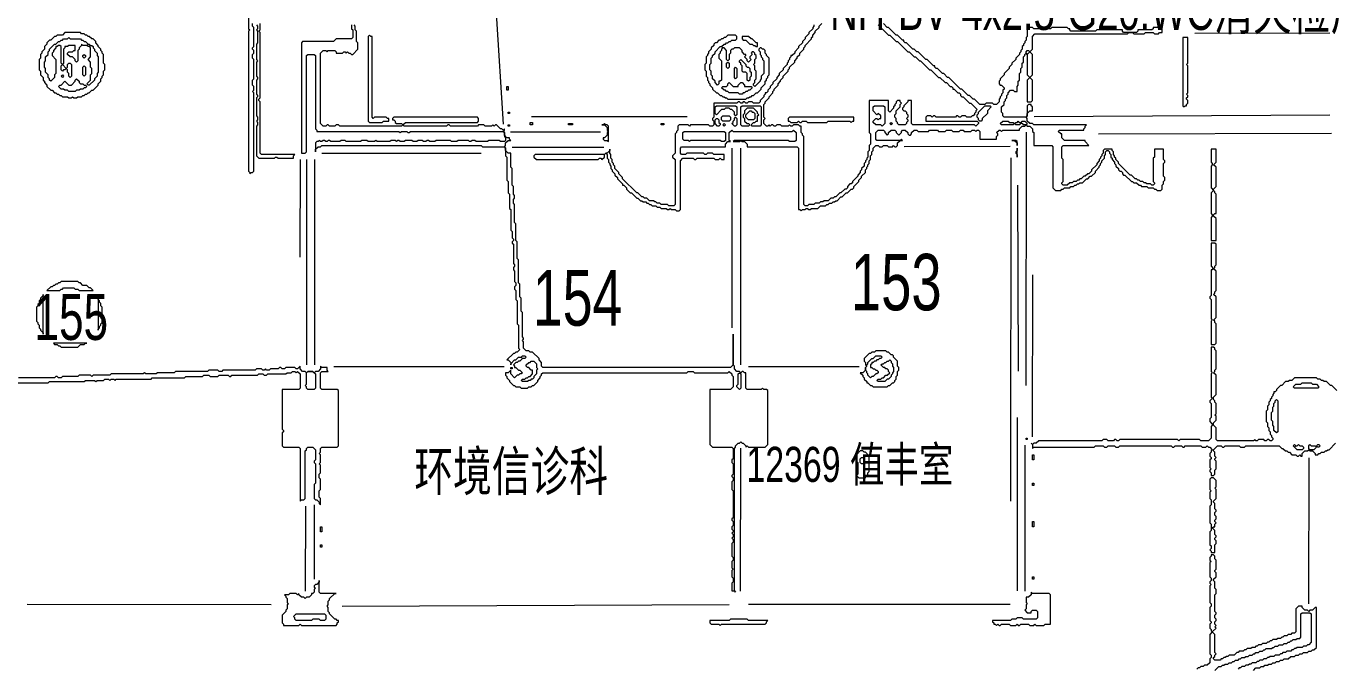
# Model space of a CAD drawing. Extents: x 25 to 4929, y 26 to 3478.
# Drawn here: x 1100 to 2117, y 1075 to 1575 of the extents above; entities that cross this region are included whole.
import ezdxf

# ---------------------------------------------------------------- set-up
doc = ezdxf.new("R2010")
doc.units = 0
for name, color, linetype, lineweight in [('OCR_TEXT', 6, 'Continuous', 0), ('TRACE_CURVE', 6, 'Continuous', 0), ('TRACE_STRAIGHT', 5, 'Continuous', 0), ('TRACE_TEXT_SYMBOL', 6, 'Continuous', 0)]:
    doc.layers.add(name, color=color, linetype=linetype, lineweight=lineweight)
doc.styles.add('wqy-unicode', font='wqy-unicode.lff')

msp = doc.modelspace()

# ---------------------------------------------------------------- linework, layer by layer
at = {"layer": 'TRACE_CURVE', "color": 6}
for points in [[(1675, 1516), (1678, 1519), (1678, 1520), (1681, 1523), (1681, 1524), (1682, 1525), (1682, 1526), (1685, 1529), (1685, 1530), (1687, 1532), (1687, 1533), (1689, 1535), (1689, 1536), (1693, 1540), (1693, 1541), (1694, 1542), (1694, 1543), (1698, 1547), (1698, 1548), (1700, 1550), (1700, 1551), (1702, 1553), (1702, 1554), (1705, 1557), (1705, 1558), (1706, 1559), (1706, 1560), (1711, 1565), (1711, 1566), (1712, 1567), (1712, 1568), (1714, 1570), (1714, 1571), (1717, 1574), (1717, 1575), (1719, 1577)], [(1837, 1518), (1834, 1521), (1833, 1521), (1828, 1526), (1827, 1526), (1818, 1535), (1817, 1535), (1814, 1538), (1813, 1538), (1809, 1542), (1808, 1542), (1807, 1543), (1807, 1544), (1806, 1544), (1801, 1549), (1800, 1549), (1794, 1555), (1793, 1555), (1791, 1557), (1790, 1557), (1785, 1562), (1784, 1562), (1783, 1563), (1783, 1564), (1782, 1564), (1778, 1568), (1777, 1568), (1771, 1574), (1770, 1574), (1767, 1577)], [(1353, 1576), (1353, 1573), (1354, 1572), (1354, 1566), (1353, 1565), (1341, 1565), (1339, 1563), (1315, 1563), (1314, 1562), (1314, 1476), (1317, 1476), (1318, 1477), (1318, 1552), (1319, 1553), (1324, 1553), (1325, 1552), (1325, 1495), (1326, 1494), (1326, 1493), (1390, 1493), (1391, 1492), (1392, 1493), (1396, 1493), (1397, 1492), (1398, 1492), (1399, 1493), (1471, 1493), (1472, 1492), (1472, 1489)], [(1463, 1498), (1462, 1497), (1457, 1497), (1456, 1498), (1452, 1498), (1451, 1497), (1430, 1497), (1429, 1498), (1428, 1498), (1427, 1497), (1394, 1497), (1393, 1498), (1395, 1500), (1451, 1500), (1452, 1501), (1452, 1503), (1451, 1504), (1386, 1504), (1385, 1503), (1385, 1502), (1386, 1502), (1387, 1501), (1387, 1500), (1388, 1499), (1392, 1499), (1393, 1498), (1392, 1497), (1344, 1497), (1343, 1498), (1341, 1498), (1340, 1497), (1336, 1497), (1335, 1498), (1334, 1498), (1333, 1497), (1331, 1497), (1329, 1499), (1329, 1554), (1331, 1556), (1333, 1556), (1334, 1555), (1335, 1556), (1340, 1556), (1341, 1555), (1341, 1554), (1346, 1554), (1347, 1555), (1348, 1555), (1349, 1554), (1350, 1555), (1351, 1554), (1352, 1554), (1353, 1553), (1354, 1553), (1358, 1557), (1358, 1562), (1357, 1563), (1357, 1571), (1356, 1572), (1356, 1575), (1355, 1576)], [(1713, 1576), (1713, 1575), (1712, 1574), (1712, 1573), (1709, 1570), (1709, 1569), (1706, 1566), (1706, 1565), (1704, 1563), (1704, 1562), (1701, 1559), (1701, 1558), (1698, 1555), (1698, 1554), (1696, 1552), (1695, 1552), (1695, 1551), (1694, 1550)], [(1763, 1576), (1764, 1575), (1764, 1574), (1765, 1573), (1766, 1573), (1771, 1568), (1772, 1568), (1777, 1563), (1778, 1563), (1786, 1555), (1787, 1555), (1791, 1551), (1792, 1551), (1795, 1548), (1796, 1548), (1803, 1541), (1804, 1541), (1810, 1535), (1811, 1535), (1815, 1531), (1816, 1531), (1819, 1528), (1820, 1528), (1821, 1527), (1821, 1526), (1822, 1526), (1825, 1523), (1826, 1523), (1827, 1522), (1827, 1521), (1828, 1520), (1829, 1520), (1834, 1515), (1835, 1515), (1840, 1510), (1839, 1509), (1839, 1508), (1838, 1507), (1838, 1506), (1837, 1505), (1836, 1505), (1835, 1504), (1832, 1504), (1831, 1505), (1828, 1505), (1827, 1504), (1826, 1504), (1825, 1505), (1824, 1505), (1823, 1504), (1808, 1504), (1807, 1505), (1806, 1505), (1805, 1504), (1804, 1505), (1801, 1505), (1800, 1504)], [(1976, 1572), (1965, 1572), (1965, 1571), (1964, 1570), (1954, 1570), (1953, 1571), (1953, 1572), (1933, 1572), (1932, 1571), (1913, 1571), (1912, 1572), (1912, 1573), (1911, 1573), (1910, 1574), (1898, 1574), (1897, 1573), (1884, 1573), (1883, 1574), (1879, 1574), (1879, 1567), (1878, 1566), (1878, 1564), (1877, 1563), (1877, 1562), (1876, 1561), (1876, 1560), (1875, 1559), (1875, 1557), (1874, 1556), (1874, 1555), (1873, 1554), (1873, 1553), (1870, 1550), (1870, 1549), (1867, 1546), (1867, 1545), (1865, 1543), (1865, 1542), (1861, 1538), (1861, 1537), (1858, 1534), (1858, 1533), (1857, 1532), (1857, 1530), (1858, 1529), (1859, 1529), (1861, 1527), (1861, 1526), (1860, 1525), (1860, 1523), (1859, 1522), (1859, 1521), (1858, 1520), (1858, 1519), (1857, 1518), (1857, 1516), (1855, 1514), (1853, 1514), (1852, 1515), (1847, 1515), (1846, 1514), (1842, 1514), (1838, 1518), (1837, 1518)], [(1879, 1513), (1879, 1505), (1878, 1504), (1861, 1504), (1860, 1505), (1860, 1507), (1859, 1508), (1859, 1512), (1861, 1514), (1861, 1516), (1862, 1517), (1862, 1518), (1863, 1519), (1863, 1521), (1864, 1522), (1864, 1523), (1866, 1525), (1868, 1525), (1869, 1524), (1871, 1524), (1871, 1528), (1872, 1529), (1872, 1532), (1873, 1533), (1873, 1538), (1874, 1539), (1874, 1542), (1875, 1543), (1875, 1546), (1876, 1547), (1876, 1551), (1877, 1552), (1877, 1553), (1878, 1554), (1879, 1553), (1879, 1537), (1881, 1535), (1879, 1533), (1879, 1516), (1882, 1516), (1883, 1517), (1883, 1533), (1881, 1535), (1883, 1537), (1883, 1553), (1881, 1555), (1883, 1557), (1883, 1567), (1885, 1569), (1957, 1569), (1958, 1570), (1961, 1570), (1962, 1569), (1970, 1569), (1971, 1570), (1977, 1570), (1978, 1569), (1981, 1569), (1982, 1570), (1984, 1570), (1984, 1574), (1977, 1574), (1977, 1573), (1976, 1572)], [(1694, 1550), (1694, 1549), (1693, 1548), (1693, 1547), (1692, 1546), (1692, 1545), (1689, 1542), (1689, 1541), (1686, 1538), (1686, 1537), (1684, 1535), (1684, 1534), (1681, 1531), (1681, 1530), (1679, 1528), (1679, 1527), (1677, 1525), (1677, 1524), (1676, 1523), (1675, 1523), (1675, 1522), (1674, 1521), (1674, 1520), (1671, 1517), (1671, 1516), (1670, 1515), (1666, 1515), (1665, 1516), (1662, 1516), (1661, 1515), (1660, 1515), (1659, 1516), (1658, 1516), (1657, 1515), (1656, 1515), (1655, 1516), (1654, 1516), (1653, 1515), (1635, 1515), (1635, 1504), (1634, 1503), (1634, 1502), (1635, 1501), (1635, 1498), (1634, 1497), (1632, 1497), (1631, 1498), (1617, 1498), (1616, 1497), (1615, 1498), (1608, 1498), (1607, 1497), (1607, 1494), (1606, 1493), (1606, 1492), (1605, 1491), (1605, 1476), (1603, 1474), (1603, 1473), (1605, 1471), (1605, 1436), (1604, 1435), (1600, 1435), (1599, 1436)], [(1753, 1469), (1752, 1468), (1752, 1466), (1750, 1464), (1750, 1463), (1749, 1462), (1749, 1461), (1747, 1459), (1747, 1458), (1743, 1454), (1743, 1453), (1742, 1452), (1741, 1452), (1739, 1450), (1739, 1449), (1738, 1448), (1737, 1448), (1734, 1445), (1733, 1445), (1730, 1442), (1729, 1442), (1728, 1441), (1726, 1441), (1724, 1439), (1721, 1439), (1720, 1438), (1718, 1438), (1717, 1437), (1714, 1437), (1713, 1436), (1709, 1436), (1708, 1435), (1706, 1435), (1705, 1436), (1705, 1489), (1704, 1490), (1704, 1491), (1703, 1492), (1703, 1497), (1702, 1497), (1701, 1498), (1697, 1498), (1696, 1497), (1695, 1497), (1694, 1498), (1693, 1497), (1688, 1497), (1687, 1498), (1684, 1498), (1683, 1497), (1682, 1497), (1681, 1498), (1680, 1498), (1679, 1497), (1678, 1498), (1677, 1497), (1676, 1497), (1674, 1499), (1674, 1502), (1675, 1503), (1674, 1504), (1674, 1514), (1675, 1515), (1675, 1516)], [(1800, 1504), (1800, 1501), (1840, 1501), (1841, 1500), (1841, 1499), (1839, 1497), (1838, 1498), (1790, 1498), (1789, 1499), (1789, 1517), (1786, 1517), (1786, 1516), (1783, 1513), (1783, 1512), (1782, 1511), (1782, 1510), (1783, 1509), (1784, 1509), (1785, 1508), (1785, 1507), (1786, 1506), (1786, 1504), (1785, 1503), (1786, 1502), (1786, 1501), (1785, 1500), (1785, 1499), (1784, 1498), (1779, 1498), (1778, 1499), (1778, 1500), (1777, 1501), (1777, 1503), (1776, 1504), (1776, 1506), (1777, 1507), (1777, 1509), (1780, 1512), (1780, 1514), (1781, 1515), (1780, 1516), (1780, 1517), (1778, 1517), (1777, 1516), (1777, 1515), (1776, 1514), (1776, 1513), (1775, 1512), (1775, 1511), (1772, 1508), (1771, 1509), (1771, 1517), (1756, 1517), (1756, 1492), (1757, 1491), (1757, 1483), (1756, 1482), (1756, 1478), (1755, 1477), (1755, 1473), (1754, 1472), (1754, 1471), (1753, 1470), (1753, 1469)], [(1945, 1479), (1939, 1479), (1938, 1478), (1938, 1476), (1937, 1475), (1937, 1474), (1936, 1473), (1936, 1472), (1935, 1471), (1935, 1470), (1933, 1468), (1933, 1467), (1929, 1463), (1929, 1462), (1927, 1460), (1926, 1460), (1924, 1458), (1923, 1458), (1921, 1456), (1920, 1456), (1919, 1455), (1918, 1455), (1917, 1454), (1915, 1454), (1914, 1453), (1912, 1453), (1910, 1451), (1907, 1451), (1906, 1452), (1906, 1453), (1907, 1454), (1907, 1471), (1906, 1472), (1906, 1481), (1907, 1482), (1927, 1482), (1924, 1485), (1924, 1486), (1908, 1486), (1906, 1488), (1906, 1491), (1905, 1491), (1903, 1493), (1904, 1494), (1923, 1494), (1923, 1495), (1924, 1496), (1924, 1497), (1925, 1498), (1884, 1498), (1883, 1499), (1881, 1499), (1879, 1501), (1879, 1503), (1878, 1504), (1879, 1505), (1879, 1507), (1881, 1509), (1883, 1509), (1883, 1512), (1882, 1513), (1882, 1514), (1880, 1514), (1879, 1513)], [(1650, 1335), (1650, 1311), (1648, 1309), (1502, 1309), (1501, 1310), (1501, 1313), (1499, 1315), (1499, 1316), (1494, 1321), (1492, 1321), (1491, 1322), (1489, 1322), (1487, 1324), (1487, 1329), (1486, 1330), (1487, 1331), (1487, 1332), (1486, 1333), (1486, 1352), (1485, 1353), (1485, 1363), (1484, 1364), (1484, 1374), (1483, 1375), (1483, 1393), (1482, 1394), (1482, 1407), (1481, 1408), (1481, 1421), (1480, 1422), (1480, 1436), (1479, 1437), (1479, 1440), (1480, 1441), (1480, 1443), (1479, 1444), (1479, 1450), (1478, 1451), (1478, 1464), (1477, 1465), (1477, 1476), (1475, 1476), (1473, 1478), (1473, 1480), (1472, 1481), (1473, 1482), (1473, 1484), (1475, 1486), (1477, 1486), (1476, 1487), (1476, 1488), (1474, 1488), (1472, 1490), (1472, 1492), (1471, 1493), (1472, 1494), (1472, 1495), (1471, 1494), (1470, 1495), (1469, 1495), (1466, 1498), (1465, 1498), (1464, 1497), (1463, 1498)], [(1856, 1490), (1856, 1491), (1855, 1492), (1857, 1494), (1858, 1494), (1859, 1493), (1860, 1494), (1873, 1494), (1873, 1495), (1875, 1497), (1877, 1497), (1878, 1498), (1879, 1497), (1881, 1497), (1883, 1495), (1883, 1493), (1884, 1492), (1884, 1482), (1898, 1482), (1899, 1481), (1899, 1449), (1901, 1447), (1905, 1447), (1906, 1448), (1907, 1448), (1908, 1449), (1912, 1449), (1913, 1450), (1915, 1450), (1916, 1451), (1917, 1451), (1918, 1452), (1919, 1452), (1920, 1453), (1922, 1453), (1925, 1456), (1926, 1456), (1928, 1458), (1929, 1458), (1932, 1461), (1932, 1462), (1935, 1465), (1935, 1466), (1936, 1467), (1936, 1468), (1937, 1469), (1937, 1470), (1939, 1472), (1939, 1474), (1940, 1475), (1940, 1477), (1941, 1478), (1942, 1478), (1943, 1477), (1943, 1476), (1944, 1475), (1944, 1473), (1945, 1472), (1945, 1471), (1947, 1469), (1947, 1468), (1948, 1467), (1948, 1466), (1950, 1464)], [(1472, 1489), (1473, 1488), (1473, 1486), (1472, 1485), (1469, 1485), (1468, 1486), (1460, 1486), (1459, 1485), (1450, 1485), (1449, 1486), (1447, 1486), (1446, 1485), (1445, 1485), (1444, 1486), (1436, 1486), (1435, 1485), (1431, 1485), (1430, 1486), (1419, 1486), (1418, 1485), (1414, 1485), (1413, 1486), (1412, 1486), (1411, 1485), (1409, 1485), (1408, 1486), (1405, 1486), (1404, 1485), (1401, 1485), (1400, 1486), (1395, 1486), (1394, 1485), (1391, 1485), (1390, 1486), (1389, 1486), (1388, 1485), (1387, 1486), (1384, 1486), (1383, 1485), (1373, 1485), (1372, 1486), (1371, 1485), (1366, 1485), (1365, 1486), (1361, 1486), (1360, 1485), (1349, 1485), (1348, 1486), (1345, 1486), (1344, 1485), (1337, 1485), (1336, 1486), (1335, 1486), (1334, 1485), (1333, 1485), (1332, 1486), (1331, 1486), (1330, 1485), (1329, 1485), (1328, 1486), (1327, 1485), (1326, 1485), (1325, 1484), (1325, 1477)], [(1571, 1445), (1575, 1441), (1576, 1441), (1578, 1439), (1579, 1439), (1580, 1438), (1582, 1438), (1583, 1437), (1584, 1437), (1585, 1436), (1586, 1436), (1587, 1435), (1590, 1435), (1591, 1434), (1593, 1434), (1594, 1433), (1598, 1433), (1599, 1432), (1600, 1432), (1601, 1433), (1602, 1432), (1605, 1432), (1606, 1431), (1608, 1431), (1609, 1432), (1609, 1470), (1611, 1472), (1619, 1472), (1620, 1471), (1621, 1471), (1622, 1472), (1635, 1472), (1636, 1471), (1639, 1471), (1640, 1472), (1641, 1471), (1643, 1471), (1643, 1475), (1635, 1475), (1634, 1476), (1630, 1476), (1629, 1475), (1628, 1475), (1627, 1476), (1614, 1476), (1613, 1475), (1610, 1475), (1609, 1476), (1609, 1480), (1610, 1481), (1644, 1481), (1644, 1483), (1646, 1485), (1648, 1485), (1647, 1486), (1647, 1492), (1649, 1494), (1650, 1493), (1696, 1493), (1697, 1494), (1699, 1492), (1699, 1486), (1698, 1485), (1694, 1485)], [(1694, 1485), (1693, 1486), (1651, 1486), (1650, 1485), (1655, 1485), (1656, 1486), (1657, 1485), (1659, 1485), (1661, 1483), (1661, 1481), (1700, 1481), (1701, 1480), (1701, 1432), (1702, 1432), (1703, 1431), (1704, 1432), (1706, 1432), (1707, 1433), (1708, 1433), (1709, 1432), (1710, 1432), (1711, 1433), (1716, 1433), (1718, 1435), (1722, 1435), (1723, 1436), (1724, 1436), (1725, 1437), (1727, 1437), (1728, 1438), (1729, 1438), (1730, 1439), (1731, 1439), (1734, 1442), (1735, 1442), (1738, 1445), (1739, 1445), (1742, 1448), (1743, 1448), (1744, 1449), (1744, 1450), (1748, 1454), (1748, 1455), (1750, 1457), (1750, 1458), (1753, 1461), (1753, 1463), (1754, 1464), (1754, 1465), (1755, 1466), (1755, 1467), (1756, 1468), (1756, 1470), (1757, 1471), (1757, 1474), (1758, 1475), (1758, 1477), (1759, 1478), (1759, 1480), (1761, 1482), (1763, 1482), (1764, 1481), (1766, 1481), (1767, 1482)], [(1767, 1482), (1770, 1482), (1771, 1481), (1774, 1481), (1775, 1482), (1776, 1481), (1777, 1481), (1778, 1482), (1778, 1484), (1780, 1486), (1782, 1486), (1781, 1487), (1780, 1486), (1762, 1486), (1761, 1487), (1761, 1492), (1763, 1494), (1767, 1494), (1768, 1493), (1768, 1492), (1770, 1490), (1771, 1491), (1771, 1492), (1773, 1494), (1776, 1494), (1777, 1493), (1777, 1492), (1779, 1490), (1781, 1492), (1781, 1493), (1782, 1494), (1784, 1494), (1786, 1492), (1786, 1491), (1787, 1490), (1788, 1490), (1789, 1491), (1789, 1492), (1791, 1494), (1793, 1494), (1794, 1493), (1802, 1493), (1803, 1494), (1809, 1494), (1810, 1493), (1815, 1493), (1816, 1494), (1820, 1494), (1821, 1493), (1826, 1493), (1827, 1494), (1829, 1494), (1830, 1493), (1835, 1493), (1836, 1494), (1838, 1494), (1839, 1493), (1840, 1494), (1841, 1494), (1842, 1493), (1842, 1487), (1855, 1487), (1855, 1489), (1856, 1490)], [(1325, 1477), (1325, 1479), (1327, 1481), (1329, 1481), (1330, 1482), (1454, 1482), (1455, 1481), (1472, 1481), (1473, 1480), (1473, 1474), (1474, 1473), (1474, 1455), (1475, 1454), (1475, 1445), (1476, 1444), (1476, 1433), (1477, 1432), (1477, 1416), (1478, 1415), (1478, 1410), (1479, 1409), (1479, 1408), (1478, 1407), (1478, 1406), (1479, 1405), (1479, 1390), (1480, 1389), (1480, 1388), (1479, 1387), (1479, 1385), (1480, 1384), (1480, 1376), (1481, 1375), (1481, 1373), (1480, 1372), (1480, 1370), (1481, 1369), (1481, 1362), (1482, 1361), (1482, 1343), (1483, 1342), (1483, 1324), (1484, 1323), (1482, 1321), (1481, 1321), (1480, 1320), (1479, 1320), (1474, 1315), (1475, 1315), (1477, 1313), (1477, 1311), (1477, 1312), (1480, 1315), (1481, 1315), (1483, 1317), (1485, 1317), (1486, 1316), (1484, 1314), (1483, 1314), (1482, 1313), (1481, 1313), (1479, 1311), (1480, 1310), (1480, 1309)], [(1599, 1436), (1594, 1436), (1593, 1437), (1591, 1437), (1590, 1438), (1589, 1438), (1588, 1439), (1585, 1439), (1583, 1441), (1581, 1441), (1580, 1442), (1579, 1442), (1576, 1445), (1575, 1445), (1564, 1456), (1564, 1457), (1561, 1460), (1561, 1461), (1558, 1464), (1558, 1466), (1557, 1467), (1557, 1468), (1556, 1469), (1556, 1471), (1555, 1472), (1555, 1475), (1554, 1476), (1554, 1479), (1554, 1478), (1552, 1476), (1551, 1476), (1550, 1475), (1496, 1475), (1495, 1474), (1495, 1473), (1497, 1471), (1545, 1471), (1546, 1472), (1547, 1472), (1548, 1471), (1550, 1473), (1550, 1475), (1551, 1476), (1552, 1475), (1552, 1472), (1553, 1471), (1553, 1469), (1554, 1468), (1554, 1467), (1555, 1466), (1555, 1464), (1556, 1463), (1556, 1462), (1558, 1460), (1558, 1459), (1560, 1457), (1560, 1456), (1564, 1452), (1564, 1451), (1565, 1451), (1567, 1449), (1567, 1448), (1570, 1445), (1571, 1445)], [(1950, 1464), (1950, 1463), (1951, 1462), (1952, 1462), (1953, 1461), (1953, 1460), (1954, 1459), (1955, 1459), (1960, 1454), (1961, 1454), (1962, 1453), (1964, 1453), (1966, 1451), (1967, 1451), (1968, 1450), (1972, 1450), (1973, 1449), (1977, 1449), (1978, 1448), (1979, 1448), (1980, 1447), (1983, 1447), (1984, 1448), (1984, 1451), (1985, 1452), (1985, 1454), (1986, 1455), (1986, 1457), (1985, 1458), (1985, 1468), (1986, 1469), (1986, 1470), (1985, 1471), (1985, 1479), (1978, 1479), (1978, 1473), (1977, 1472), (1977, 1454), (1978, 1453), (1978, 1452), (1977, 1451), (1976, 1451), (1975, 1452), (1972, 1452), (1971, 1453), (1970, 1453), (1969, 1454), (1967, 1454), (1966, 1455), (1965, 1455), (1964, 1456), (1963, 1456), (1960, 1459), (1959, 1459), (1950, 1468), (1950, 1469), (1948, 1471), (1948, 1472), (1947, 1473), (1947, 1474), (1946, 1475), (1946, 1477), (1945, 1478), (1945, 1479)], [(1650, 1213), (1650, 1192), (1649, 1191), (1649, 1190), (1650, 1189), (1650, 1186), (1649, 1185), (1649, 1183), (1650, 1182), (1650, 1181), (1649, 1180), (1650, 1179), (1650, 1177), (1649, 1176), (1650, 1175), (1650, 1173), (1649, 1172), (1649, 1162), (1650, 1161), (1650, 1159), (1649, 1158), (1649, 1153), (1650, 1152), (1649, 1151), (1649, 1146), (1650, 1145), (1650, 1142), (1649, 1141), (1649, 1135), (1651, 1135), (1652, 1134), (1651, 1135), (1651, 1246), (1652, 1247), (1652, 1248), (1654, 1250), (1655, 1250), (1656, 1251), (1657, 1250), (1658, 1250), (1660, 1248), (1660, 1247), (1661, 1248), (1662, 1247), (1675, 1247), (1677, 1249), (1677, 1291), (1676, 1292), (1674, 1292), (1673, 1293), (1672, 1292), (1661, 1292), (1660, 1293), (1660, 1305), (1659, 1305), (1658, 1306), (1657, 1306), (1656, 1305), (1655, 1306), (1653, 1306), (1651, 1308), (1651, 1310), (1650, 1311), (1650, 1335)], [(1092, 1297), (1117, 1297), (1118, 1298), (1145, 1298), (1146, 1299), (1153, 1299), (1154, 1298), (1155, 1299), (1160, 1299), (1161, 1300), (1164, 1300), (1165, 1299), (1166, 1300), (1168, 1300), (1169, 1299), (1170, 1300), (1197, 1300), (1198, 1301), (1223, 1301), (1224, 1302), (1237, 1302), (1238, 1303), (1242, 1303), (1243, 1302), (1249, 1302), (1250, 1303), (1257, 1303), (1258, 1302), (1259, 1302), (1260, 1303), (1280, 1303), (1281, 1304), (1284, 1304), (1285, 1303), (1287, 1303)], [(1330, 1292), (1329, 1293), (1329, 1305), (1330, 1306), (1335, 1306), (1334, 1307), (1334, 1309), (1330, 1309), (1329, 1310), (1329, 1308), (1327, 1306), (1325, 1306), (1324, 1305), (1323, 1306), (1319, 1306), (1318, 1305), (1317, 1306), (1315, 1306), (1313, 1308), (1313, 1310), (1311, 1308), (1310, 1308), (1309, 1309), (1302, 1309), (1301, 1308), (1299, 1308), (1298, 1309), (1297, 1309), (1296, 1308), (1290, 1308), (1289, 1307), (1287, 1307), (1286, 1308), (1285, 1307), (1284, 1307), (1283, 1308), (1279, 1308), (1278, 1307), (1253, 1307), (1252, 1306), (1250, 1306), (1249, 1307), (1242, 1307), (1241, 1306), (1216, 1306), (1215, 1305), (1202, 1305), (1201, 1304), (1193, 1304), (1192, 1305), (1191, 1304), (1166, 1304), (1165, 1303), (1152, 1303), (1151, 1302), (1150, 1303), (1141, 1303), (1140, 1302), (1128, 1302), (1127, 1301), (1125, 1301), (1124, 1302), (1123, 1302), (1122, 1301)], [(1287, 1303), (1288, 1304), (1302, 1304), (1303, 1305), (1306, 1305), (1307, 1306), (1309, 1306), (1310, 1305), (1311, 1306), (1313, 1304), (1313, 1293), (1312, 1292), (1299, 1292), (1299, 1261), (1300, 1260), (1300, 1259), (1299, 1258), (1299, 1248), (1300, 1247), (1312, 1247), (1313, 1246), (1313, 1205), (1314, 1206), (1316, 1206), (1317, 1207), (1317, 1244), (1318, 1245), (1318, 1246), (1319, 1247), (1323, 1247), (1325, 1245), (1325, 1237), (1324, 1236), (1324, 1235), (1325, 1234), (1325, 1219), (1324, 1218), (1324, 1207), (1325, 1206), (1326, 1206), (1328, 1204), (1328, 1203), (1329, 1202), (1329, 1207), (1328, 1208), (1328, 1213), (1329, 1214), (1329, 1222), (1328, 1223), (1328, 1226), (1329, 1227), (1329, 1233), (1328, 1234), (1329, 1235), (1329, 1241), (1328, 1242), (1329, 1243), (1329, 1246), (1330, 1247), (1342, 1247), (1343, 1248), (1343, 1291), (1342, 1292), (1330, 1292)], [(1480, 1309), (1481, 1309), (1483, 1307), (1484, 1307), (1486, 1305), (1485, 1304), (1484, 1304), (1483, 1303), (1482, 1303), (1480, 1301), (1477, 1304), (1477, 1307), (1475, 1305), (1473, 1305), (1473, 1303), (1474, 1302), (1474, 1301), (1476, 1299), (1476, 1298), (1479, 1295), (1480, 1295), (1481, 1294), (1484, 1294), (1485, 1293), (1490, 1293), (1491, 1294), (1493, 1294), (1494, 1295), (1495, 1295), (1498, 1298), (1498, 1299), (1500, 1301), (1500, 1302), (1501, 1303), (1501, 1304), (1502, 1305), (1614, 1305), (1615, 1306), (1619, 1306), (1620, 1305), (1646, 1305), (1647, 1306), (1649, 1304), (1649, 1303), (1650, 1302), (1650, 1294), (1648, 1292), (1632, 1292), (1632, 1249), (1634, 1247), (1649, 1247), (1650, 1246), (1650, 1238), (1649, 1237), (1649, 1235), (1650, 1234), (1650, 1226), (1649, 1225), (1649, 1224), (1650, 1223), (1650, 1221), (1649, 1220), (1649, 1214), (1650, 1213)], [(1122, 1301), (1094, 1301)], [(2022, 1163), (2022, 1162), (2021, 1161), (2021, 1159), (2022, 1158), (2021, 1157), (2021, 1146), (2022, 1145), (2022, 1143), (2021, 1142), (2021, 1141), (2022, 1140), (2021, 1139), (2021, 1126), (2022, 1125), (2022, 1123), (2021, 1122), (2021, 1112), (2022, 1111), (2022, 1110), (2021, 1109), (2021, 1106), (2022, 1105), (2022, 1104), (2023, 1103), (2021, 1101), (2021, 1086), (2022, 1085), (2022, 1083), (2021, 1082), (2021, 1079), (2019, 1077), (2017, 1077), (2016, 1076), (2014, 1076), (2013, 1075), (2012, 1075), (2011, 1074)], [(2026, 1108), (2025, 1109), (2025, 1111), (2026, 1112), (2026, 1113), (2025, 1114), (2025, 1116), (2026, 1117), (2026, 1118), (2025, 1119), (2025, 1132), (2026, 1133), (2026, 1136), (2025, 1137), (2025, 1142), (2024, 1143), (2024, 1144), (2026, 1146), (2026, 1149), (2025, 1150), (2025, 1151), (2026, 1152), (2026, 1159), (2025, 1160), (2025, 1162), (2024, 1163), (2022, 1163)], [(2103, 1122), (2101, 1120), (2099, 1120), (2098, 1119), (2097, 1120), (2095, 1120), (2093, 1122), (2093, 1123), (2090, 1123), (2088, 1121), (2088, 1103), (2087, 1102), (2085, 1102), (2084, 1101), (2082, 1101), (2081, 1100), (2079, 1100), (2078, 1099), (2077, 1099), (2076, 1098), (2074, 1098), (2073, 1097), (2070, 1097), (2069, 1096), (2068, 1096), (2067, 1095), (2066, 1095), (2065, 1094), (2062, 1094), (2061, 1093), (2059, 1093), (2058, 1092), (2057, 1092), (2056, 1091), (2054, 1091), (2053, 1090), (2050, 1090), (2049, 1089), (2048, 1089), (2047, 1088), (2044, 1088), (2043, 1087), (2042, 1087), (2040, 1085), (2036, 1085), (2035, 1084), (2034, 1084), (2033, 1083), (2032, 1083), (2031, 1082), (2030, 1082), (2029, 1081), (2025, 1081), (2024, 1082), (2024, 1083), (2025, 1084), (2025, 1085), (2026, 1086), (2025, 1087), (2025, 1101), (2023, 1103), (2026, 1106), (2025, 1107), (2026, 1108)], [(2055, 1073), (2057, 1075), (2060, 1075), (2061, 1076), (2063, 1076), (2064, 1077), (2066, 1077), (2067, 1078), (2069, 1078), (2070, 1079), (2072, 1079), (2073, 1080), (2075, 1080), (2076, 1081), (2078, 1081), (2079, 1082), (2082, 1082), (2084, 1084), (2087, 1084), (2088, 1085), (2090, 1085), (2091, 1086), (2093, 1086), (2094, 1087), (2097, 1087), (2098, 1088), (2100, 1088), (2101, 1089), (2102, 1089), (2104, 1091), (2104, 1122), (2103, 1122)], [(2035, 1078), (2036, 1079), (2038, 1079), (2039, 1080), (2040, 1080), (2041, 1081), (2043, 1081), (2044, 1082), (2045, 1082), (2046, 1083), (2048, 1083), (2049, 1084), (2051, 1084), (2052, 1085), (2054, 1085), (2055, 1086), (2056, 1086), (2057, 1087), (2059, 1087), (2060, 1088), (2062, 1088), (2063, 1089), (2064, 1089), (2065, 1090), (2069, 1090), (2070, 1091), (2071, 1091), (2072, 1092), (2074, 1092), (2075, 1093), (2078, 1093), (2079, 1094), (2081, 1094), (2082, 1095), (2083, 1095), (2084, 1096), (2085, 1096), (2086, 1097), (2088, 1097), (2089, 1098), (2091, 1098), (2092, 1099), (2092, 1117)], [(2092, 1117), (2093, 1118), (2099, 1118), (2100, 1117), (2100, 1095), (2098, 1093), (2097, 1093), (2096, 1092), (2094, 1092), (2093, 1091), (2089, 1091), (2088, 1090), (2087, 1090), (2086, 1089), (2085, 1089), (2084, 1088), (2081, 1088), (2080, 1087), (2078, 1087), (2077, 1086), (2076, 1086), (2075, 1085), (2072, 1085), (2071, 1084), (2068, 1084), (2067, 1083), (2066, 1083), (2065, 1082), (2063, 1082), (2062, 1081), (2060, 1081), (2059, 1080), (2058, 1080), (2057, 1079), (2054, 1079), (2053, 1078), (2052, 1078), (2051, 1077), (2049, 1077), (2048, 1076), (2046, 1076), (2045, 1075), (2044, 1075), (2043, 1074)], [(2025, 1073), (2028, 1076), (2030, 1076), (2031, 1077), (2032, 1077), (2033, 1078), (2035, 1078)]]:
    msp.add_lwpolyline(points, dxfattribs=at)
for points in [[(1878, 1555), (1879, 1556), (1880, 1556), (1881, 1555), (1879, 1553), (1878, 1554)], [(1636, 1512), (1637, 1513), (1652, 1513), (1653, 1512), (1653, 1506), (1652, 1505), (1651, 1506), (1651, 1508), (1649, 1510), (1648, 1510), (1647, 1511), (1644, 1511), (1643, 1510), (1641, 1510), (1637, 1506), (1636, 1507)], [(1656, 1512), (1657, 1513), (1671, 1513), (1672, 1512), (1672, 1498), (1671, 1497), (1665, 1497), (1664, 1498), (1666, 1500), (1667, 1500), (1668, 1501), (1669, 1501), (1669, 1505), (1670, 1506), (1669, 1507), (1669, 1508), (1666, 1511), (1661, 1511), (1659, 1509), (1659, 1507), (1658, 1506), (1658, 1504), (1659, 1503), (1659, 1501), (1661, 1499), (1662, 1499), (1663, 1498), (1662, 1497), (1657, 1497), (1656, 1498)], [(1663, 1509), (1664, 1509), (1665, 1508), (1666, 1508), (1667, 1507), (1667, 1503), (1666, 1502), (1662, 1502), (1660, 1504), (1660, 1506)], [(1759, 1512), (1760, 1513), (1767, 1513), (1768, 1512), (1768, 1499), (1766, 1497), (1765, 1498), (1761, 1498), (1759, 1500), (1759, 1501), (1761, 1503), (1762, 1503), (1763, 1502), (1764, 1503), (1765, 1503), (1765, 1505), (1763, 1507), (1762, 1506), (1759, 1509)], [(1846, 1513), (1850, 1513), (1851, 1512), (1848, 1509), (1848, 1507), (1844, 1503), (1844, 1502), (1843, 1501), (1842, 1501), (1841, 1502), (1841, 1503), (1840, 1504), (1840, 1506), (1841, 1507), (1841, 1508)], [(1636, 1502), (1637, 1503), (1638, 1503), (1639, 1502), (1639, 1500), (1640, 1499), (1640, 1498), (1639, 1497), (1638, 1497), (1636, 1499)], [(1641, 1504), (1642, 1505), (1647, 1505), (1648, 1504), (1648, 1502), (1647, 1501), (1642, 1501), (1641, 1502)], [(1642, 1498), (1643, 1499), (1644, 1498), (1643, 1497)], [(1651, 1503), (1652, 1504), (1653, 1503), (1653, 1498), (1652, 1497), (1651, 1497), (1649, 1499), (1650, 1500), (1650, 1501), (1651, 1502)], [(1772, 1499), (1773, 1500), (1774, 1499), (1773, 1498)], [(1860, 1501), (1864, 1501), (1865, 1500), (1868, 1500), (1869, 1499), (1868, 1498), (1859, 1498), (1858, 1499)], [(1871, 1500), (1872, 1501), (1874, 1499), (1873, 1498), (1870, 1498), (1869, 1499), (1870, 1500)], [(1874, 1500), (1875, 1501), (1877, 1501), (1879, 1499), (1878, 1498), (1876, 1498)], [(1611, 1492), (1612, 1493), (1643, 1493), (1644, 1492), (1644, 1486), (1643, 1485), (1641, 1485), (1640, 1486), (1617, 1486), (1616, 1485), (1615, 1486), (1612, 1486), (1611, 1487)], [(1485, 1317), (1486, 1318), (1488, 1318), (1489, 1317), (1488, 1316), (1486, 1316)], [(1492, 1313), (1493, 1314), (1495, 1314), (1497, 1312), (1497, 1309), (1498, 1308), (1497, 1307), (1497, 1304), (1495, 1302), (1495, 1301), (1494, 1300), (1493, 1300), (1492, 1299), (1491, 1299), (1490, 1298), (1486, 1298), (1485, 1299), (1486, 1300), (1488, 1300), (1489, 1301), (1490, 1301), (1491, 1302), (1492, 1302), (1494, 1304), (1494, 1307), (1493, 1307), (1491, 1309), (1490, 1309), (1489, 1310), (1489, 1311), (1491, 1313)], [(1318, 1305), (1319, 1306), (1323, 1306), (1325, 1304), (1325, 1293), (1324, 1292), (1319, 1292), (1318, 1293), (1318, 1294), (1317, 1295), (1318, 1296)], [(1654, 1304), (1655, 1305), (1656, 1304), (1656, 1293), (1655, 1292), (1653, 1294), (1653, 1295), (1654, 1296)]]:
    msp.add_lwpolyline(points, close=True, dxfattribs=at)
at = {"layer": 'TRACE_STRAIGHT', "color": 5}
for p, q in [((1465.6, 1584.9), (1471, 1498.6)), ((2009.4, 1569.6), (2114.4, 1569.7)), ((1884.4, 1504.5), (2114.4, 1505.8)), ((1493.1, 1504.7), (1614.4, 1504.7)), ((1476.9, 1492.6), (1546.9, 1492.6)), ((1878.2, 1294.9), (1878.3, 1492.4)), ((1934.4, 1491), (2115.7, 1491.5)), ((1330, 1476), (1454, 1476)), ((1478.1, 1480.7), (1549.4, 1480.7)), ((1649.3, 1339.9), (1649.4, 1479.9)), ((1656, 1311.1), (1656, 1479.9)), ((1783.1, 1481.1), (1865.6, 1481.5)), ((1313.1, 1394.9), (1313.4, 1471.1)), ((1318.3, 1311.1), (1318.3, 1471.1)), ((1324.4, 1311.1), (1324.4, 1471.1)), ((1866.3, 1204.9), (1866.4, 1472.4)), ((1871.5, 1451.1), (1871.9, 1306.1)), ((1883.1, 1254.9), (1883.4, 1381.1)), ((1339.4, 1309.7), (1471.9, 1309.7)), ((1661.9, 1309.7), (1748.1, 1309.7)), ((1871, 1270), (1871, 1135)), ((1655.9, 1134.9), (1656, 1246.1)), ((1877.3, 1134.9), (1877.4, 1248.6)), ((2098.2, 1124.9), (2098.3, 1238.6)), ((1317.3, 1134.9), (1317.4, 1201.1)), ((1324, 1202), (1324, 1144)), ((1100.6, 1124.6), (1290.6, 1124.5)), ((1345.7, 1123.2), (1646.9, 1124.5)), ((1661.9, 1124.6), (1865.6, 1124.6))]:
    msp.add_line(p, q, dxfattribs=at)
at = {"layer": 'TRACE_TEXT_SYMBOL', "color": 6}
for points in [[(1273, 1584), (1273, 1573), (1274, 1572), (1273, 1571), (1273, 1462), (1274, 1461), (1274, 1460), (1275, 1461), (1276, 1461), (1277, 1462), (1277, 1523), (1276, 1524), (1277, 1525), (1277, 1528), (1276, 1529), (1276, 1533), (1277, 1534), (1277, 1549), (1276, 1550), (1276, 1553), (1277, 1554), (1277, 1556), (1276, 1557), (1276, 1558), (1277, 1559), (1277, 1574), (1276, 1575), (1276, 1577)], [(1279, 1576), (1280, 1575), (1280, 1573), (1279, 1572), (1280, 1571), (1280, 1562), (1279, 1561), (1279, 1549), (1280, 1548), (1279, 1547), (1279, 1536), (1280, 1535), (1280, 1534), (1279, 1533), (1279, 1522), (1280, 1521), (1280, 1520), (1279, 1519), (1279, 1505), (1280, 1504), (1280, 1502), (1279, 1501), (1280, 1500), (1280, 1498), (1279, 1497), (1279, 1474), (1281, 1472), (1293, 1472), (1294, 1473), (1295, 1473), (1296, 1472), (1308, 1472), (1308, 1474), (1309, 1475), (1283, 1475), (1282, 1476), (1282, 1516), (1281, 1517), (1281, 1518), (1282, 1519), (1282, 1570), (1281, 1571), (1282, 1572), (1282, 1577)], [(1130, 1570), (1128, 1568), (1124, 1568), (1123, 1567), (1122, 1567), (1119, 1564), (1118, 1564), (1116, 1562), (1116, 1561), (1114, 1559), (1114, 1557), (1112, 1555), (1112, 1554), (1111, 1553), (1111, 1550), (1110, 1549), (1110, 1541), (1111, 1540), (1111, 1537), (1113, 1535), (1113, 1533), (1114, 1532), (1114, 1531), (1116, 1529), (1116, 1528), (1119, 1525), (1120, 1525), (1122, 1523), (1123, 1523), (1124, 1522), (1125, 1522), (1126, 1521), (1127, 1521), (1128, 1520), (1132, 1520), (1133, 1519), (1135, 1519), (1136, 1520), (1137, 1519), (1139, 1519), (1140, 1520), (1143, 1520), (1144, 1521), (1145, 1521), (1146, 1522), (1147, 1522), (1148, 1523), (1149, 1523), (1151, 1525), (1152, 1525), (1156, 1529), (1156, 1530), (1158, 1532), (1158, 1534), (1159, 1535), (1159, 1536), (1160, 1537), (1160, 1540), (1161, 1541), (1161, 1545), (1160, 1546), (1160, 1553), (1159, 1554), (1159, 1555)], [(1159, 1555), (1158, 1556), (1158, 1557), (1156, 1559), (1156, 1560), (1154, 1562), (1154, 1563), (1152, 1565), (1151, 1565), (1149, 1567), (1148, 1567), (1147, 1568), (1146, 1568), (1145, 1569), (1143, 1569), (1142, 1570), (1130, 1570)], [(1646, 1568), (1644, 1566), (1643, 1566), (1642, 1565), (1641, 1565), (1640, 1564), (1639, 1564), (1637, 1562), (1636, 1562), (1635, 1561), (1635, 1560), (1633, 1558), (1633, 1557), (1631, 1555), (1631, 1554), (1630, 1553), (1630, 1552), (1629, 1551), (1629, 1546), (1628, 1545), (1628, 1541), (1629, 1540), (1629, 1536), (1630, 1535), (1630, 1533), (1631, 1532), (1631, 1531), (1632, 1530), (1632, 1529), (1634, 1527), (1634, 1526), (1637, 1523), (1638, 1523), (1640, 1521), (1641, 1521), (1642, 1520), (1643, 1520), (1644, 1519), (1645, 1519), (1646, 1518), (1660, 1518), (1661, 1519), (1662, 1519), (1663, 1520), (1664, 1520), (1665, 1521), (1666, 1521), (1668, 1523), (1669, 1523), (1672, 1526), (1672, 1527), (1675, 1530), (1675, 1532), (1676, 1533), (1676, 1534), (1677, 1535), (1677, 1536), (1678, 1537), (1678, 1550), (1676, 1552), (1676, 1553), (1675, 1554), (1675, 1556), (1674, 1557)], [(1641, 1559), (1643, 1561), (1644, 1561), (1645, 1562), (1646, 1562), (1647, 1563), (1648, 1563), (1649, 1564), (1652, 1564), (1653, 1565), (1653, 1567), (1652, 1568), (1646, 1568)], [(1132, 1565), (1133, 1566), (1134, 1565), (1142, 1565), (1143, 1564), (1144, 1564), (1145, 1563), (1146, 1563), (1148, 1561), (1147, 1560), (1144, 1560), (1143, 1561), (1143, 1560), (1141, 1558), (1141, 1557), (1140, 1556), (1140, 1548), (1139, 1547), (1138, 1548), (1138, 1549), (1136, 1551), (1134, 1551), (1132, 1553), (1132, 1554), (1133, 1555), (1136, 1555), (1137, 1556), (1138, 1556), (1138, 1560), (1133, 1560), (1132, 1559), (1130, 1559), (1130, 1558), (1129, 1557), (1129, 1546), (1128, 1545), (1127, 1546), (1127, 1559), (1126, 1560), (1125, 1560), (1124, 1559), (1123, 1559), (1123, 1558), (1121, 1556), (1121, 1555), (1120, 1554), (1120, 1552), (1123, 1549), (1123, 1538), (1122, 1537), (1122, 1535), (1119, 1532), (1118, 1533), (1118, 1534), (1117, 1535), (1117, 1537), (1115, 1539), (1115, 1542), (1114, 1543), (1114, 1547), (1115, 1548), (1115, 1551), (1117, 1553), (1117, 1555)], [(1117, 1555), (1118, 1556), (1118, 1557), (1122, 1561), (1123, 1561), (1125, 1563), (1126, 1563), (1127, 1564), (1128, 1564), (1129, 1565), (1132, 1565)], [(1674, 1557), (1673, 1557), (1672, 1558), (1671, 1558), (1670, 1557), (1670, 1556), (1671, 1555), (1671, 1553), (1672, 1552), (1672, 1551), (1673, 1550), (1673, 1549), (1674, 1548), (1674, 1538), (1672, 1536), (1672, 1534), (1671, 1533), (1671, 1532), (1667, 1528), (1666, 1529), (1666, 1530), (1667, 1531), (1667, 1533), (1668, 1534), (1668, 1540), (1667, 1541), (1667, 1544), (1666, 1545), (1667, 1546), (1667, 1549), (1668, 1550), (1668, 1552), (1667, 1553), (1667, 1554), (1666, 1555), (1665, 1555), (1664, 1554), (1665, 1553), (1663, 1551), (1663, 1550), (1664, 1549), (1662, 1547), (1661, 1548), (1661, 1549), (1659, 1551), (1660, 1552), (1660, 1553), (1659, 1553), (1657, 1555), (1657, 1556), (1655, 1558), (1651, 1558), (1650, 1557), (1649, 1557), (1648, 1556), (1648, 1554), (1647, 1553), (1647, 1549), (1646, 1548), (1645, 1549), (1645, 1556), (1643, 1558), (1642, 1558), (1641, 1559)], [(2022, 1325), (2022, 1306), (2023, 1305), (2022, 1304), (2022, 1286), (2023, 1285), (2021, 1283), (2021, 1282), (2022, 1281), (2022, 1270), (2021, 1269), (2021, 1267), (2023, 1265), (2023, 1264), (2022, 1263), (2022, 1254), (2020, 1252), (2014, 1252), (2013, 1253), (1998, 1253), (1997, 1252), (1996, 1253), (1951, 1253), (1950, 1252), (1949, 1252), (1948, 1253), (1947, 1253), (1946, 1252), (1942, 1252), (1941, 1253), (1938, 1253), (1937, 1252), (1888, 1252), (1886, 1250), (1884, 1250), (1883, 1249), (1882, 1250), (1883, 1249), (1883, 1246), (1884, 1247), (1931, 1247), (1932, 1248), (1938, 1248), (1939, 1247), (1941, 1247), (1942, 1248), (1947, 1248), (1948, 1247), (1950, 1247), (1951, 1248), (1991, 1248), (1992, 1247), (1993, 1247), (1994, 1248), (1999, 1248), (2000, 1247), (2001, 1247), (2002, 1248), (2014, 1248), (2015, 1247), (2018, 1247), (2019, 1248), (2020, 1247), (2021, 1247)], [(2066, 1263), (2067, 1262), (2067, 1260), (2068, 1259), (2068, 1257), (2069, 1256), (2069, 1255), (2070, 1254), (2070, 1253), (2069, 1252), (2068, 1252), (2067, 1253), (2066, 1253), (2065, 1252), (2064, 1252), (2063, 1253), (2059, 1253), (2058, 1252), (2057, 1252), (2056, 1253), (2055, 1252), (2027, 1252), (2026, 1253), (2026, 1262), (2024, 1264), (2024, 1266), (2026, 1268), (2026, 1271), (2025, 1272), (2026, 1273), (2026, 1281), (2025, 1282), (2025, 1283), (2024, 1284), (2024, 1286), (2026, 1288), (2026, 1303), (2024, 1305), (2025, 1306), (2025, 1307), (2026, 1308), (2026, 1322), (2025, 1323), (2025, 1324), (2024, 1325), (2022, 1325)], [(2120, 1291), (2116, 1295), (2115, 1295), (2112, 1298), (2110, 1298), (2109, 1299), (2108, 1299), (2107, 1300), (2105, 1300), (2104, 1301), (2087, 1301), (2085, 1299), (2083, 1299), (2082, 1298), (2080, 1298), (2077, 1295), (2076, 1295), (2073, 1292), (2073, 1291), (2072, 1290), (2071, 1290), (2071, 1289), (2070, 1288), (2070, 1287), (2069, 1286), (2069, 1285), (2068, 1284), (2068, 1283), (2067, 1282), (2067, 1280), (2066, 1279), (2066, 1276), (2065, 1275), (2065, 1267), (2066, 1266), (2066, 1263)], [(2021, 1247), (2023, 1245), (2022, 1244), (2022, 1243), (2021, 1242), (2021, 1240), (2022, 1239), (2022, 1238), (2021, 1237), (2021, 1231), (2022, 1230), (2021, 1229), (2021, 1228), (2022, 1227), (2022, 1225), (2024, 1225), (2025, 1226), (2025, 1229), (2026, 1230), (2026, 1236), (2025, 1237), (2025, 1238), (2026, 1239), (2025, 1240), (2025, 1243), (2024, 1244), (2024, 1245), (2027, 1248), (2030, 1248), (2031, 1247), (2032, 1247), (2033, 1248), (2044, 1248), (2045, 1247), (2048, 1247), (2049, 1248), (2075, 1248), (2077, 1246), (2078, 1246), (2080, 1244), (2081, 1244), (2082, 1243), (2083, 1243), (2085, 1241), (2088, 1241), (2089, 1240), (2090, 1240), (2091, 1241), (2092, 1240), (2093, 1240), (2093, 1242), (2095, 1244), (2097, 1244), (2098, 1245), (2099, 1244), (2101, 1244), (2103, 1242), (2103, 1241), (2105, 1241), (2106, 1242), (2107, 1242), (2108, 1243), (2110, 1243), (2111, 1244)], [(2111, 1244), (2112, 1244), (2113, 1245), (2114, 1245), (2119, 1250)]]:
    msp.add_lwpolyline(points, dxfattribs=at)
for points in [[(1367, 1568), (1366, 1567), (1366, 1501), (1367, 1500), (1377, 1500), (1378, 1501), (1382, 1501), (1382, 1503), (1381, 1503), (1380, 1504), (1371, 1504), (1370, 1503), (1369, 1504), (1369, 1567), (1368, 1567)], [(1657, 1567), (1657, 1565), (1658, 1564), (1660, 1564), (1663, 1561), (1665, 1561), (1666, 1560), (1667, 1560), (1668, 1559), (1669, 1559), (1669, 1562), (1668, 1562), (1665, 1565), (1664, 1565), (1662, 1567)], [(1147, 1560), (1148, 1561), (1149, 1561), (1150, 1560), (1149, 1559), (1148, 1559)], [(1149, 1559), (1150, 1560), (1151, 1560), (1152, 1559), (1152, 1558), (1153, 1557), (1153, 1556), (1155, 1554), (1155, 1552), (1156, 1551), (1156, 1539), (1155, 1538), (1155, 1536), (1153, 1534), (1153, 1533), (1149, 1529), (1148, 1529), (1147, 1530), (1150, 1533), (1150, 1537), (1151, 1538), (1151, 1542), (1150, 1543), (1150, 1547), (1148, 1549), (1150, 1551), (1150, 1558)], [(1640, 1559), (1641, 1559), (1642, 1558), (1641, 1557), (1641, 1556), (1640, 1555), (1640, 1554), (1639, 1553), (1639, 1550), (1641, 1548), (1641, 1533), (1640, 1532), (1639, 1532), (1639, 1530), (1638, 1529), (1636, 1531), (1636, 1532), (1634, 1534), (1634, 1536), (1633, 1537), (1633, 1540), (1632, 1541), (1632, 1545), (1633, 1546), (1633, 1550), (1634, 1551), (1634, 1552), (1636, 1554), (1636, 1555)], [(2000, 1566), (2000, 1513), (2001, 1512), (2002, 1513), (2003, 1513), (2003, 1514), (2004, 1515), (2004, 1517), (2003, 1518), (2003, 1519), (2004, 1520), (2004, 1521), (2003, 1522), (2004, 1523), (2004, 1544), (2003, 1545), (2004, 1546), (2004, 1566)], [(1132, 1545), (1133, 1546), (1134, 1546), (1135, 1545), (1135, 1536), (1134, 1535), (1133, 1536), (1133, 1538), (1132, 1539), (1132, 1541), (1131, 1542), (1132, 1543)], [(1144, 1552), (1145, 1553), (1146, 1552), (1146, 1551), (1145, 1550), (1144, 1551)], [(1645, 1546), (1646, 1547), (1647, 1546), (1647, 1543), (1646, 1542), (1645, 1543)], [(1655, 1548), (1656, 1549), (1660, 1545), (1660, 1544), (1661, 1543), (1662, 1543), (1663, 1542), (1663, 1540), (1664, 1539), (1664, 1536), (1663, 1535), (1663, 1533), (1662, 1532), (1661, 1533), (1661, 1538), (1660, 1539), (1658, 1539), (1657, 1540), (1657, 1544), (1656, 1545), (1656, 1546), (1655, 1547)], [(1127, 1544), (1128, 1545), (1131, 1542), (1130, 1541), (1129, 1541), (1128, 1540), (1127, 1541)], [(1127, 1536), (1128, 1537), (1129, 1536), (1128, 1535)], [(1144, 1543), (1145, 1544), (1146, 1543), (1146, 1537), (1145, 1536), (1144, 1537)], [(1651, 1542), (1652, 1543), (1653, 1542), (1653, 1535), (1652, 1534), (1651, 1535)], [(1138, 1533), (1139, 1534), (1141, 1532), (1141, 1531), (1142, 1530), (1144, 1530), (1145, 1529), (1146, 1529), (1147, 1528), (1146, 1527), (1145, 1527), (1144, 1526), (1142, 1526), (1141, 1525), (1139, 1525), (1138, 1524), (1133, 1524), (1132, 1525), (1130, 1525), (1129, 1526), (1127, 1526), (1125, 1528), (1126, 1529), (1127, 1529), (1130, 1532), (1133, 1529), (1135, 1529), (1138, 1532)], [(1474, 1528), (1475, 1528), (1475, 1525), (1474, 1525)], [(1646, 1530), (1647, 1531), (1650, 1528), (1654, 1528), (1654, 1529), (1656, 1531), (1657, 1531), (1659, 1529), (1659, 1528), (1664, 1528), (1665, 1527), (1663, 1525), (1662, 1525), (1661, 1524), (1660, 1524), (1659, 1523), (1658, 1523), (1657, 1522), (1655, 1522), (1654, 1523), (1647, 1523), (1646, 1524), (1645, 1524), (1644, 1525), (1643, 1525), (1641, 1527), (1642, 1528), (1645, 1528), (1646, 1529)], [(1475, 1508), (1476, 1508), (1476, 1507), (1475, 1507)], [(1475, 1498), (1476, 1498), (1476, 1497), (1475, 1497)], [(1492, 1500), (1494, 1500), (1494, 1498), (1492, 1498)], [(1522, 1499), (1525, 1499), (1525, 1498), (1522, 1498)], [(1550, 1499), (1549, 1498), (1548, 1498), (1550, 1498), (1552, 1496), (1552, 1494), (1553, 1493), (1552, 1492), (1552, 1490), (1550, 1488), (1549, 1488), (1549, 1487), (1550, 1486), (1552, 1486), (1553, 1485), (1553, 1497), (1552, 1498), (1551, 1498)], [(1594, 1499), (1596, 1499), (1596, 1498), (1594, 1498)], [(1694, 1504), (1693, 1503), (1693, 1501), (1694, 1501), (1695, 1500), (1700, 1500), (1701, 1501), (1702, 1500), (1703, 1500), (1704, 1501), (1707, 1501), (1708, 1500), (1723, 1500), (1724, 1501), (1741, 1501), (1742, 1500), (1743, 1501), (1744, 1501), (1744, 1504)], [(1867, 1486), (1869, 1486), (1871, 1484), (1871, 1482), (1871, 1485), (1870, 1486)], [(1871, 1480), (1871, 1478), (1870, 1477), (1870, 1476), (1871, 1475), (1871, 1473)], [(2022, 1479), (2022, 1469), (2023, 1468), (2023, 1467), (2022, 1466), (2022, 1449), (2024, 1447), (2022, 1445), (2022, 1429), (2023, 1428), (2023, 1427), (2022, 1426), (2022, 1408), (2026, 1408), (2026, 1425), (2024, 1427), (2024, 1428), (2025, 1429), (2026, 1429), (2026, 1444), (2025, 1445), (2025, 1446), (2024, 1447), (2024, 1448), (2026, 1450), (2026, 1465), (2024, 1467), (2026, 1469), (2026, 1479)], [(2022, 1406), (2022, 1388), (2024, 1386), (2023, 1385), (2022, 1385), (2022, 1365), (2021, 1364), (2021, 1363), (2022, 1362), (2022, 1347), (2023, 1346), (2022, 1345), (2022, 1327), (2025, 1327), (2026, 1328), (2026, 1343), (2025, 1344), (2025, 1345), (2024, 1346), (2026, 1348), (2026, 1364), (2024, 1366), (2025, 1367), (2025, 1368), (2026, 1369), (2026, 1384), (2024, 1386), (2025, 1387), (2025, 1388), (2026, 1389), (2026, 1405), (2025, 1406)], [(1127, 1376), (1126, 1375), (1125, 1375), (1124, 1374), (1123, 1374), (1122, 1373), (1121, 1373), (1120, 1372), (1119, 1372), (1116, 1369), (1126, 1369), (1127, 1370), (1128, 1370), (1129, 1371), (1137, 1371), (1138, 1370), (1140, 1370), (1141, 1369), (1152, 1369), (1150, 1371), (1149, 1371), (1147, 1373), (1144, 1373), (1142, 1375), (1141, 1375), (1140, 1376)], [(1113, 1366), (1113, 1365), (1111, 1363), (1111, 1362), (1110, 1361), (1110, 1359), (1109, 1358), (1109, 1357), (1108, 1356), (1108, 1345), (1109, 1344), (1109, 1343), (1110, 1342), (1110, 1340), (1111, 1339), (1111, 1338), (1113, 1336), (1113, 1335)], [(1156, 1363), (1156, 1338), (1156, 1339), (1157, 1340), (1157, 1341), (1158, 1342), (1158, 1343), (1159, 1344), (1159, 1356), (1158, 1357), (1158, 1359), (1157, 1360), (1157, 1361), (1156, 1362)], [(1121, 1328), (1122, 1327), (1124, 1327), (1125, 1326), (1126, 1326), (1127, 1325), (1140, 1325), (1142, 1327), (1145, 1327), (1146, 1328), (1147, 1328)], [(1761, 1322), (1760, 1321), (1758, 1321), (1757, 1320), (1756, 1320), (1752, 1316), (1752, 1314), (1753, 1313), (1753, 1311), (1754, 1310), (1753, 1309), (1753, 1307), (1751, 1305), (1749, 1305), (1751, 1303), (1751, 1302), (1752, 1301), (1752, 1300), (1754, 1298), (1754, 1297), (1755, 1297), (1757, 1295), (1758, 1295), (1759, 1294), (1770, 1294), (1771, 1295), (1772, 1295), (1774, 1297), (1775, 1297), (1776, 1298), (1776, 1299), (1777, 1300), (1777, 1302), (1778, 1303), (1778, 1306), (1779, 1307), (1779, 1309), (1778, 1310), (1778, 1314), (1775, 1317), (1775, 1318), (1774, 1319), (1773, 1319), (1771, 1321), (1770, 1321), (1769, 1322)], [(1761, 1318), (1765, 1318), (1766, 1317), (1765, 1316), (1764, 1316), (1763, 1315), (1762, 1315), (1761, 1314), (1760, 1314), (1759, 1313), (1758, 1313), (1758, 1312), (1757, 1311), (1757, 1309), (1758, 1309), (1759, 1308), (1760, 1308), (1761, 1307), (1762, 1307), (1763, 1306), (1763, 1305), (1762, 1304), (1761, 1304), (1759, 1302), (1758, 1302), (1757, 1301), (1755, 1303), (1755, 1304), (1754, 1305), (1754, 1306), (1753, 1307), (1753, 1309), (1754, 1310), (1754, 1311), (1755, 1312), (1755, 1313), (1758, 1316), (1759, 1316)], [(1771, 1314), (1772, 1315), (1773, 1314), (1773, 1313), (1774, 1312), (1774, 1310), (1775, 1309), (1775, 1306), (1774, 1305), (1774, 1304), (1773, 1303), (1773, 1302), (1771, 1300), (1770, 1300), (1768, 1298), (1763, 1298), (1762, 1299), (1763, 1300), (1765, 1300), (1766, 1301), (1767, 1301), (1769, 1303), (1770, 1303), (1772, 1305), (1771, 1306), (1771, 1307), (1770, 1308), (1769, 1308), (1768, 1309), (1767, 1309), (1765, 1311), (1766, 1312), (1767, 1312), (1768, 1313), (1769, 1313), (1770, 1314)], [(1477, 1309), (1478, 1309), (1478, 1308), (1477, 1308)], [(2092, 1296), (2093, 1297), (2100, 1297), (2101, 1296), (2104, 1296), (2106, 1294), (2105, 1293), (2087, 1293), (2086, 1294), (2088, 1296)], [(2072, 1283), (2073, 1284), (2074, 1283), (2074, 1259), (2073, 1258), (2071, 1260), (2071, 1263), (2070, 1264), (2070, 1267), (2069, 1268), (2069, 1274), (2070, 1275), (2070, 1278), (2071, 1279), (2071, 1281), (2072, 1282)], [(1878, 1254), (1879, 1254), (1879, 1253), (1878, 1253)], [(1749, 1244), (1748, 1243), (1747, 1243), (1747, 1242), (1746, 1241), (1746, 1236), (1747, 1235), (1747, 1226), (1746, 1225), (1748, 1223), (1753, 1223), (1753, 1224), (1754, 1225), (1755, 1225), (1755, 1227), (1756, 1228), (1756, 1240), (1753, 1243), (1752, 1243), (1751, 1244)], [(1883, 1241), (1884, 1241), (1884, 1237), (1883, 1237)], [(2086, 1248), (2087, 1249), (2088, 1248), (2087, 1247)], [(2089, 1248), (2090, 1249), (2091, 1248), (2093, 1248), (2094, 1247), (2094, 1246), (2093, 1245), (2089, 1245), (2087, 1247), (2088, 1248)], [(2098, 1248), (2099, 1249), (2100, 1248), (2103, 1248), (2104, 1247), (2102, 1245), (2099, 1245), (2098, 1246)], [(2104, 1248), (2105, 1249), (2106, 1249), (2107, 1248), (2106, 1247), (2105, 1247)], [(1749, 1238), (1750, 1239), (1751, 1239), (1752, 1238), (1752, 1235), (1751, 1234), (1750, 1234), (1749, 1235)], [(2022, 1223), (2021, 1222), (2021, 1214), (2022, 1213), (2021, 1212), (2021, 1207), (2022, 1206), (2022, 1202), (2021, 1201), (2021, 1188), (2022, 1187), (2022, 1182), (2021, 1181), (2021, 1171), (2022, 1170), (2022, 1168), (2021, 1167), (2022, 1166), (2022, 1165), (2025, 1165), (2025, 1171), (2026, 1172), (2026, 1174), (2025, 1175), (2025, 1176), (2026, 1177), (2026, 1178), (2025, 1179), (2025, 1182), (2023, 1184), (2024, 1185), (2025, 1185), (2025, 1187), (2026, 1188), (2025, 1189), (2025, 1190), (2026, 1191), (2026, 1193), (2025, 1194), (2025, 1196), (2026, 1197), (2026, 1198), (2025, 1199), (2025, 1203), (2024, 1204), (2024, 1205), (2026, 1207), (2026, 1214), (2025, 1215), (2026, 1216), (2026, 1221), (2024, 1223)], [(1883, 1219), (1884, 1219), (1884, 1217), (1883, 1217)], [(1329, 1185), (1330, 1185), (1330, 1181), (1329, 1181)], [(1883, 1189), (1884, 1189), (1884, 1185), (1883, 1185)], [(1329, 1171), (1330, 1171), (1330, 1169), (1329, 1169)], [(1328, 1143), (1328, 1142), (1326, 1140), (1325, 1140), (1324, 1139), (1324, 1138), (1325, 1137), (1324, 1136), (1324, 1134), (1323, 1133), (1322, 1133), (1322, 1132), (1320, 1130), (1318, 1130), (1317, 1129), (1316, 1130), (1314, 1130), (1312, 1132), (1312, 1133), (1311, 1132), (1310, 1133), (1305, 1133), (1304, 1132), (1301, 1132), (1302, 1131), (1302, 1130), (1303, 1129), (1303, 1126), (1304, 1125), (1303, 1124), (1303, 1121), (1302, 1120), (1302, 1119), (1299, 1116), (1299, 1110), (1300, 1109), (1300, 1108), (1312, 1108), (1313, 1109), (1314, 1108), (1341, 1108), (1342, 1109), (1342, 1110), (1343, 1111), (1343, 1112), (1342, 1112), (1341, 1113), (1340, 1113), (1336, 1117), (1336, 1118), (1335, 1119), (1335, 1122), (1334, 1123), (1335, 1124), (1335, 1127), (1336, 1128), (1336, 1129), (1340, 1133), (1341, 1133), (1329, 1133), (1328, 1134)], [(1883, 1146), (1884, 1146), (1884, 1144), (1883, 1144)], [(1882, 1134), (1882, 1132), (1880, 1130), (1878, 1130), (1878, 1126), (1879, 1125), (1878, 1124), (1878, 1121), (1877, 1120), (1879, 1118), (1882, 1118), (1882, 1119), (1883, 1120), (1886, 1120), (1887, 1119), (1887, 1114), (1886, 1113), (1876, 1113), (1875, 1114), (1871, 1114), (1870, 1113), (1867, 1113), (1866, 1112), (1852, 1112), (1852, 1111), (1853, 1110), (1853, 1109), (1854, 1109), (1855, 1108), (1856, 1109), (1857, 1108), (1858, 1108), (1859, 1109), (1865, 1109), (1866, 1108), (1870, 1108), (1871, 1109), (1872, 1108), (1873, 1108), (1874, 1109), (1880, 1109), (1881, 1108), (1884, 1108), (1885, 1109), (1886, 1108), (1892, 1108), (1893, 1109), (1897, 1109), (1897, 1132), (1896, 1133), (1883, 1133)], [(1310, 1117), (1332, 1117), (1333, 1116), (1333, 1113), (1332, 1112), (1329, 1112), (1328, 1113), (1323, 1113), (1322, 1112), (1310, 1112), (1309, 1113), (1309, 1114), (1308, 1115)], [(1648, 1113), (1647, 1112), (1632, 1112), (1632, 1110), (1633, 1109), (1639, 1109), (1640, 1108), (1641, 1109), (1675, 1109), (1676, 1110), (1676, 1111), (1677, 1112), (1662, 1112), (1661, 1113)]]:
    msp.add_lwpolyline(points, close=True, dxfattribs=at)

# ---------------------------------------------------------------- texts
at = {"layer": 'OCR_TEXT', "color": 6, "style": 'wqy-unicode', "width": 0.72}
for s, height, p in [('NH-BV-4x2.5-G20.WC消火检启泵路', 30.844, (1725.5, 1572)), ('153', 43.97, (1741.7, 1353.6)), ('154', 43.37, (1494.2, 1341.6)), ('155', 35.68, (1106.3, 1330.5)), ('12369 值丰室', 27.32, (1660.5, 1219.9)), ('环境信诊科', 30.71, (1401.9, 1213))]:
    msp.add_text(s, height=height, dxfattribs=at).set_placement(p)

doc.saveas('drawing.dxf')
